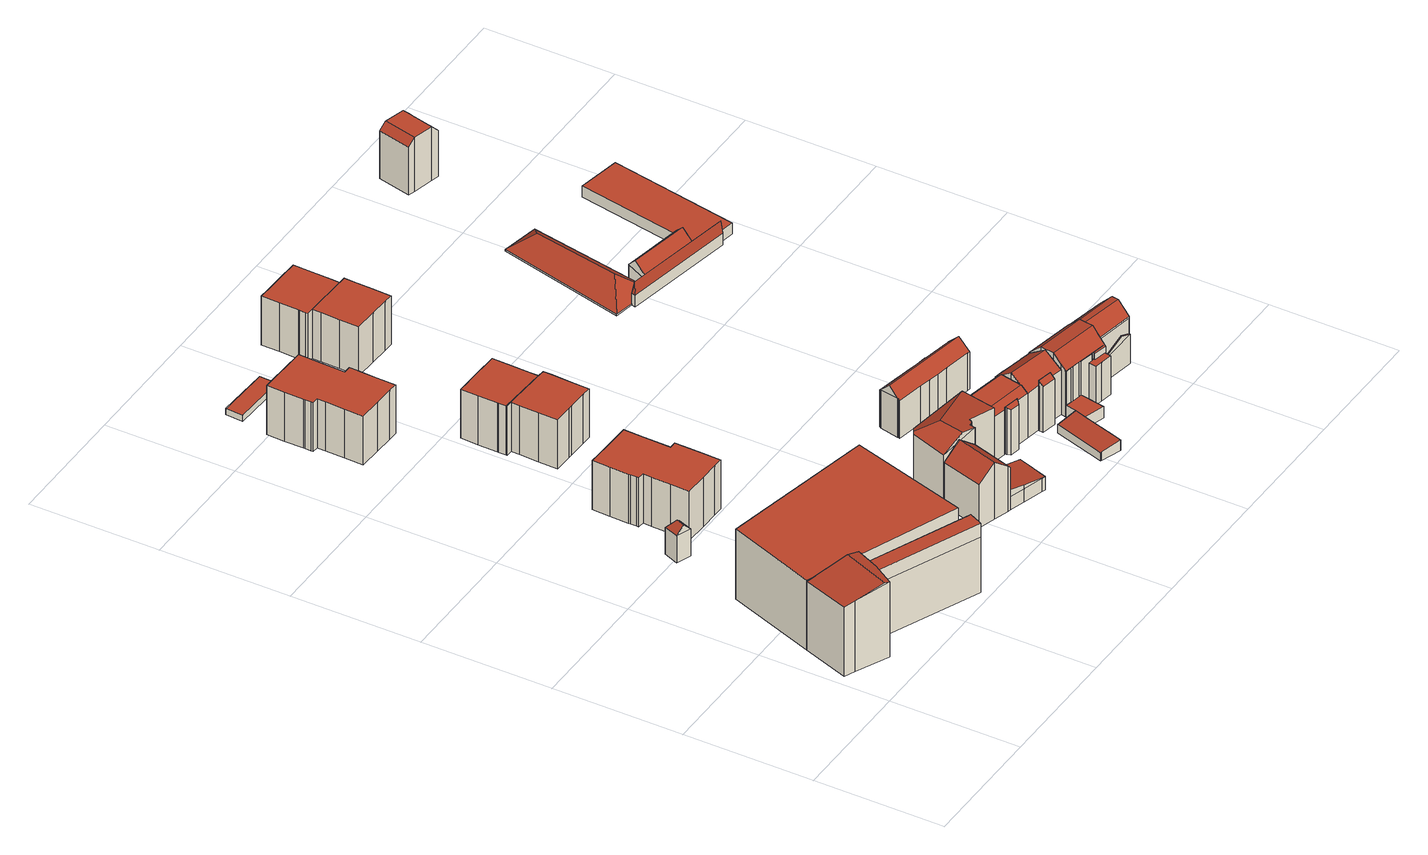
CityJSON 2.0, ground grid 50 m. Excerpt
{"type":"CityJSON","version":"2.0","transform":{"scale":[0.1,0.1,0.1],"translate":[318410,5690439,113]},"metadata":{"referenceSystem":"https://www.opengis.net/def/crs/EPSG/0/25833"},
"CityObjects":{
"building1":{"type":"Building","attributes":{"name":"inlingua Sprachschule,Gutenberg Galerie","Dachtyp_tdc":"tdcFreeFormRoof","Gemeindeschluessel":14713000,"Dachneigung":10.06,"QualitaetDacherkennung":10,"Geometrietyp2DReferenz":"3000","function":"31001_3021","roofType":"5000","measuredHeight":31.56},"geometry":[{"type":"MultiSurface","lod":"2","boundaries":[[[0,1,2,3]],[[1,4,5,2]],[[4,6,7,5]],[[6,8,9,7]],[[8,10,11,9]],[[10,0,3,11]],[[0,10,12,13,1]],[[13,12,8,6,4]],[[4,1,13]],[[10,8,12]],[[3,2,5,7,9,11]]],"semantics":{"surfaces":[{"type":"WallSurface"},{"type":"RoofSurface"},{"type":"GroundSurface"}],"values":[0,0,0,0,0,0,1,1,0,0,2]}}]},
"building2":{"type":"Building","attributes":{"name":"Gutenberg Galerie","Gemeindeschluessel":14713000,"Geometrietyp2DReferenz":"3000","function":"31001_2000","roofType":"9999"},"children":["building2-1","building2-2"]},
"building2-1":{"type":"BuildingPart","attributes":{"Dachtyp_tdc":"tdcPolyFlatRoof","Dachneigung":0,"QualitaetDacherkennung":37,"Geometrietyp2DReferenz":"3000","roofType":"1000","measuredHeight":28.97},"parents":["building2"],"geometry":[{"type":"MultiSurface","lod":"2","boundaries":[[[14,15,16,17]],[[15,18,19,16]],[[18,20,21,19]],[[20,22,23,24,21]],[[25,26,9,11,27,28]],[[26,14,17,9]],[[26,25,22,20,18,15,14]],[[17,16,19,21,24,11,9]],[[28,23,22,25]],[[27,23,28]],[[11,24,23,27]]],"semantics":{"surfaces":[{"type":"WallSurface"},{"type":"RoofSurface"},{"type":"GroundSurface"},{"type":"ClosureSurface"}],"values":[0,0,0,0,0,0,1,2,0,3,3]}}]},
"building2-2":{"type":"BuildingPart","attributes":{"Dachtyp_tdc":"tdcFreeFormRoof","Dachneigung":48.14,"QualitaetDacherkennung":25,"Geometrietyp2DReferenz":"3000","roofType":"5000","measuredHeight":29.52},"parents":["building2"],"geometry":[{"type":"MultiSurface","lod":"2","boundaries":[[[29,30,31,32]],[[33,34,35,36,37,38]],[[28,36,35,39,23]],[[23,39,40]],[[40,39,35,34,41]],[[42,37,36,28,27]],[[30,38,37,42]],[[29,33,38,30]],[[41,34,33,29]],[[31,3,11,24,43,44,32]],[[30,42,3,31]],[[42,27,11,3]],[[23,40,43,24]],[[40,41,44,43]],[[41,29,32,44]],[[27,28,23]],[[27,23,24,11]]],"semantics":{"surfaces":[{"type":"WallSurface"},{"type":"RoofSurface"},{"type":"GroundSurface"},{"type":"ClosureSurface"}],"values":[0,1,1,0,0,0,0,0,0,2,0,0,0,0,0,3,3]}}]},
"building3":{"type":"Building","attributes":{"Dachtyp_tdc":"tdcFreeFormRoof","Gemeindeschluessel":14713000,"Dachneigung":46.95,"QualitaetDacherkennung":4,"Geometrietyp2DReferenz":"3000","function":"31001_9998","roofType":"5000","measuredHeight":14.3},"geometry":[{"type":"MultiSurface","lod":"2","boundaries":[[[45,46,47,48]],[[46,49,50,47]],[[49,51,52,50]],[[51,45,48,52]],[[53,54,51,49]],[[53,49,46]],[[54,53,46,45]],[[54,45,51]],[[48,47,50,52]]],"semantics":{"surfaces":[{"type":"WallSurface"},{"type":"RoofSurface"},{"type":"GroundSurface"}],"values":[0,0,0,0,1,1,1,0,2]}}]},
"building4":{"type":"Building","attributes":{"Dachtyp_tdc":"tdcPolyFlatRoof","Gemeindeschluessel":14713000,"Dachneigung":0,"QualitaetDacherkennung":91,"Geometrietyp2DReferenz":"3000","function":"31001_9998","roofType":"1000","measuredHeight":20.39},"geometry":[{"type":"MultiSurface","lod":"2","boundaries":[[[55,56,57,58]],[[56,59,60,57]],[[59,61,62,60]],[[61,63,64,62]],[[63,65,66,64]],[[65,67,68,66]],[[67,69,70,68]],[[69,71,72,70]],[[71,73,74,72]],[[73,75,76,74]],[[75,77,78,76]],[[77,79,80,78]],[[79,81,82,80]],[[81,83,84,82]],[[83,85,86,84]],[[85,87,88,86]],[[87,89,90,88]],[[89,91,92,90]],[[91,93,94,92]],[[93,95,96,94]],[[95,97,98,96]],[[97,55,58,98]],[[97,95,93,91,89,87,85,83,81,79,77,75,73,71,69,67,65,63,61,59,56,55]],[[58,57,60,62,64,66,68,70,72,74,76,78,80,82,84,86,88,90,92,94,96,98]]],"semantics":{"surfaces":[{"type":"WallSurface"},{"type":"RoofSurface"},{"type":"GroundSurface"}],"values":[0,0,0,0,0,0,0,0,0,0,0,0,0,0,0,0,0,0,0,0,0,0,1,2]}}]},
"building5":{"type":"Building","attributes":{"Dachtyp_tdc":"tdcPolyFlatRoof","Gemeindeschluessel":14713000,"Dachneigung":0,"QualitaetDacherkennung":88,"Geometrietyp2DReferenz":"3000","function":"31001_9998","roofType":"1000","measuredHeight":20.34},"geometry":[{"type":"MultiSurface","lod":"2","boundaries":[[[99,100,101,102]],[[100,103,104,101]],[[103,105,106,104]],[[105,107,108,106]],[[107,109,110,108]],[[109,111,112,110]],[[111,113,114,112]],[[113,115,116,114]],[[115,117,118,116]],[[117,119,120,118]],[[119,121,122,120]],[[121,123,124,122]],[[123,125,126,124]],[[125,127,128,126]],[[127,129,130,128]],[[129,131,132,130]],[[131,133,134,132]],[[133,135,136,134]],[[135,137,138,136]],[[137,139,140,138]],[[139,141,142,140]],[[139,137,135,133,131,129,127,125,123,121,119,117,115,113,111,109,107,105,103,100,99,141]],[[142,102,101,104,106,108,110,112,114,116,118,120,122,124,126,128,130,132,134,136,138,140]],[[141,99,102,142]]],"semantics":{"surfaces":[{"type":"WallSurface"},{"type":"RoofSurface"},{"type":"GroundSurface"}],"values":[0,0,0,0,0,0,0,0,0,0,0,0,0,0,0,0,0,0,0,0,0,1,2,0]}}]},
"building6":{"type":"Building","attributes":{"name":"Freiwillige Feuerwehr Leipzig-Ost","Dachtyp_tdc":"tdcFreeFormRoof","Gemeindeschluessel":14713000,"Dachneigung":39.09,"QualitaetDacherkennung":60,"Geometrietyp2DReferenz":"3000","function":"31001_3072","roofType":"5000","measuredHeight":23.52},"geometry":[{"type":"MultiSurface","lod":"2","boundaries":[[[143,144,145,146]],[[144,147,148,145]],[[147,149,150,148]],[[149,151,152,150]],[[151,153,154,152]],[[153,155,156,154]],[[155,157,158,156]],[[157,143,146,158]],[[155,153,151,149,147,144]],[[144,143,157,155]],[[145,148,150,152,154,156,158,146]]],"semantics":{"surfaces":[{"type":"WallSurface"},{"type":"RoofSurface"},{"type":"GroundSurface"}],"values":[0,0,0,0,0,0,0,0,1,1,2]}}]},
"building7":{"type":"Building","attributes":{"Dachtyp_tdc":"tdcPolyFlatRoof","Gemeindeschluessel":14713000,"Dachneigung":0,"QualitaetDacherkennung":84,"Geometrietyp2DReferenz":"3000","function":"31001_2463","roofType":"1000","measuredHeight":2.48},"geometry":[{"type":"MultiSurface","lod":"2","boundaries":[[[159,160,161,162]],[[160,163,164,161]],[[163,165,166,164]],[[165,159,162,166]],[[165,163,160,159]],[[162,161,164,166]]],"semantics":{"surfaces":[{"type":"WallSurface"},{"type":"RoofSurface"},{"type":"GroundSurface"}],"values":[0,0,0,0,1,2]}}]},
"building8":{"type":"Building","attributes":{"Gemeindeschluessel":14713000,"Geometrietyp2DReferenz":"3000","function":"31001_9998","roofType":"9999"},"children":["building8-1","building8-2"]},
"building8-1":{"type":"BuildingPart","attributes":{"Dachtyp_tdc":"tdcPolyFlatRoof","Dachneigung":0,"QualitaetDacherkennung":84,"Geometrietyp2DReferenz":"3000","roofType":"1000","measuredHeight":20.28},"parents":["building8"],"geometry":[{"type":"MultiSurface","lod":"2","boundaries":[[[167,168,169,170]],[[167,171,172,168]],[[171,173,174,172]],[[173,175,176,174]],[[175,177,178,176]],[[177,179,180,178]],[[179,181,182,180]],[[181,183,184,182]],[[183,185,186,184]],[[185,187,188,186]],[[187,185,183,181,179,177,175,173,171,167,170]],[[169,168,172,174,176,178,180,182,184,186,188]],[[170,169,188,187]]],"semantics":{"surfaces":[{"type":"WallSurface"},{"type":"RoofSurface"},{"type":"GroundSurface"},{"type":"ClosureSurface"}],"values":[0,0,0,0,0,0,0,0,0,0,1,2,3]}}]},
"building8-2":{"type":"BuildingPart","attributes":{"Dachtyp_tdc":"tdcPolyFlatRoof","Dachneigung":0,"QualitaetDacherkennung":87,"Geometrietyp2DReferenz":"3000","roofType":"1000","measuredHeight":20.27},"parents":["building8"],"geometry":[{"type":"MultiSurface","lod":"2","boundaries":[[[187,189,190,188]],[[189,191,192,190]],[[191,193,194,192]],[[193,195,196,194]],[[195,197,198,196]],[[197,199,200,198]],[[199,201,202,200]],[[201,203,204,202]],[[203,205,206,204]],[[205,207,208,206]],[[207,209,210,208]],[[209,211,212,210]],[[211,213,214,212]],[[213,170,169,214]],[[170,213,211,209,207,205,203,201,199,197,195,193,191,189,187]],[[188,190,192,194,196,198,200,202,204,206,208,210,212,214,169]],[[188,169,170,187]]],"semantics":{"surfaces":[{"type":"WallSurface"},{"type":"RoofSurface"},{"type":"GroundSurface"},{"type":"ClosureSurface"}],"values":[0,0,0,0,0,0,0,0,0,0,0,0,0,0,1,2,3]}}]},
"building9":{"type":"Building","attributes":{"name":"Freiwillige Feuerwehr Leipzig-Ost","Dachtyp_tdc":"tdcGableRoof","Gemeindeschluessel":14713000,"Dachneigung":10.03,"QualitaetDacherkennung":24,"Geometrietyp2DReferenz":"3000","function":"31001_3072","roofType":"3100","measuredHeight":8.22},"geometry":[{"type":"MultiSurface","lod":"2","boundaries":[[[215,216,217,150]],[[216,218,219,217]],[[218,220,221,219]],[[220,222,223,221]],[[222,224,152,223]],[[224,215,150,152]],[[225,226,227,228]],[[216,227,226,229,230,231]],[[216,231,218]],[[218,231,230,220]],[[220,230,229,222]],[[222,229,226,225,224]],[[215,228,227,216]],[[224,225,228,215]],[[150,217,219,221,223,152]]],"semantics":{"surfaces":[{"type":"WallSurface"},{"type":"RoofSurface"},{"type":"GroundSurface"}],"values":[0,0,0,0,0,0,1,1,0,0,0,0,0,0,2]}}]},
"building10":{"type":"Building","attributes":{"Dachtyp_tdc":"tdcFreeFormRoof","Gemeindeschluessel":14713000,"Dachneigung":10.07,"QualitaetDacherkennung":19,"Geometrietyp2DReferenz":"3000","function":"31001_9998","roofType":"5000","measuredHeight":26.14},"geometry":[{"type":"MultiSurface","lod":"2","boundaries":[[[232,233,234,235]],[[233,236,237,234]],[[236,238,239,237]],[[238,240,241,239]],[[240,242,243,241]],[[242,244,245,243]],[[244,246,247,245]],[[246,248,249,247]],[[248,250,251,249]],[[250,252,253,251]],[[252,254,255,253]],[[254,256,257,255]],[[256,232,235,257]],[[258,232,256,259]],[[260,258,259,254,252]],[[250,248,246,244,242,240,238,236,233,232,258,260]],[[252,250,260]],[[256,254,259]],[[235,234,237,239,241,243,245,247,249,251,253,255,257]]],"semantics":{"surfaces":[{"type":"WallSurface"},{"type":"RoofSurface"},{"type":"GroundSurface"}],"values":[0,0,0,0,0,0,0,0,0,0,0,0,0,1,1,1,0,0,2]}}]},
"building11":{"type":"Building","attributes":{"Gemeindeschluessel":14713000,"Geometrietyp2DReferenz":"3000","function":"31001_9998","roofType":"9999"},"children":["building11-1","building11-2"]},
"building11-1":{"type":"BuildingPart","attributes":{"Dachtyp_tdc":"tdcPolyFlatRoof","Dachneigung":28.7,"QualitaetDacherkennung":21,"Geometrietyp2DReferenz":"3000","roofType":"2100","measuredHeight":19.64},"parents":["building11"],"geometry":[{"type":"MultiSurface","lod":"2","boundaries":[[[261,262,263,264]],[[262,265,266,263]],[[265,267,266]],[[268,269,270,271,272]],[[269,273,274,270]],[[273,275,276,274]],[[275,277,278,276]],[[277,279,280,278]],[[279,261,264,280]],[[279,277,275,273,269,268,273,265,262,261]],[[264,263,266,274,271,270,274,276,278,280]],[[281,267,265,273]],[[271,274,281,272]],[[272,281,273,268]],[[266,267,281,274]]],"semantics":{"surfaces":[{"type":"WallSurface"},{"type":"RoofSurface"},{"type":"GroundSurface"},{"type":"ClosureSurface"}],"values":[0,0,0,0,0,0,0,0,0,1,2,0,3,3,3]}}]},
"building11-2":{"type":"BuildingPart","attributes":{"Dachtyp_tdc":"tdcCutGableRoof","Dachneigung":1.21,"QualitaetDacherkennung":64,"Geometrietyp2DReferenz":"3000","roofType":"9999","measuredHeight":20.91},"parents":["building11"],"geometry":[{"type":"MultiSurface","lod":"2","boundaries":[[[282,283,270,284]],[[283,272,271,270]],[[267,285,286,266]],[[285,287,288,286]],[[287,289,290,288]],[[289,291,292,290]],[[291,293,294,292]],[[293,295,296,294]],[[295,297,298,296]],[[297,282,284,298]],[[287,285,267,281,272,283,282,297]],[[295,293,291,289]],[[297,295,289,287]],[[284,270,271,274,266,286,288,290,292,294,296,298]],[[274,271,272,281]],[[266,274,281,267]]],"semantics":{"surfaces":[{"type":"WallSurface"},{"type":"RoofSurface"},{"type":"GroundSurface"},{"type":"ClosureSurface"}],"values":[0,0,0,0,0,0,0,0,0,0,1,1,1,2,3,3]}}]},
"building12":{"type":"Building","attributes":{"Gemeindeschluessel":14713000,"Geometrietyp2DReferenz":"3000","function":"31001_9998","roofType":"9999"},"children":["building12-1","building12-2"]},
"building12-1":{"type":"BuildingPart","attributes":{"Dachtyp_tdc":"tdcPolyFlatRoof","Dachneigung":0,"QualitaetDacherkennung":94,"Geometrietyp2DReferenz":"3000","roofType":"1000","measuredHeight":20.33},"parents":["building12"],"geometry":[{"type":"MultiSurface","lod":"2","boundaries":[[[299,300,301,302]],[[300,303,304,301]],[[305,306,307,308]],[[306,309,310,307]],[[309,311,312,310]],[[311,313,314,312]],[[313,315,316,314]],[[315,317,318,316]],[[317,319,320,318]],[[319,321,322,320]],[[321,299,302,322]],[[321,319,317,315,313,311,309,306,305,303,300,299]],[[302,301,304,308,307,310,312,314,316,318,320,322]],[[308,304,303,305]]],"semantics":{"surfaces":[{"type":"WallSurface"},{"type":"RoofSurface"},{"type":"GroundSurface"},{"type":"ClosureSurface"}],"values":[0,0,0,0,0,0,0,0,0,0,0,1,2,3]}}]},
"building12-2":{"type":"BuildingPart","attributes":{"Dachtyp_tdc":"tdcPolyFlatRoof","Dachneigung":0,"QualitaetDacherkennung":88,"Geometrietyp2DReferenz":"3000","roofType":"1000","measuredHeight":20.34},"parents":["building12"],"geometry":[{"type":"MultiSurface","lod":"2","boundaries":[[[300,301,304,303]],[[300,323,324,301]],[[323,325,326,324]],[[325,327,328,326]],[[327,329,330,328]],[[329,331,332,330]],[[331,333,334,332]],[[333,335,336,334]],[[335,337,338,336]],[[337,339,340,338]],[[339,341,342,340]],[[341,343,344,342]],[[343,305,308,344]],[[305,343,341,339,337,335,333,331,329,327,325,323,300,303]],[[304,301,324,326,328,330,332,334,336,338,340,342,344,308]],[[303,304,308,305]]],"semantics":{"surfaces":[{"type":"WallSurface"},{"type":"RoofSurface"},{"type":"GroundSurface"},{"type":"ClosureSurface"}],"values":[0,0,0,0,0,0,0,0,0,0,0,0,0,1,2,3]}}]},
"building13":{"type":"Building","attributes":{"Dachtyp_tdc":"tdcPolyFlatRoof","Gemeindeschluessel":14713000,"Dachneigung":5.99,"QualitaetDacherkennung":92,"Geometrietyp2DReferenz":"3000","function":"31001_9998","roofType":"2100","measuredHeight":4.47},"geometry":[{"type":"MultiSurface","lod":"2","boundaries":[[[345,346,347,348]],[[346,349,350,347]],[[349,351,352,350]],[[351,353,354,352]],[[353,355,356,354]],[[355,357,358,356]],[[357,345,348,358]],[[357,355,353,351,349,346,345]],[[348,347,350,352,354,356,358]]],"semantics":{"surfaces":[{"type":"WallSurface"},{"type":"RoofSurface"},{"type":"GroundSurface"}],"values":[0,0,0,0,0,0,0,1,2]}}]},
"building14":{"type":"Building","attributes":{"Dachtyp_tdc":"tdcFreeFormRoof","Gemeindeschluessel":14713000,"Dachneigung":44.75,"QualitaetDacherkennung":43,"Geometrietyp2DReferenz":"3000","function":"31001_9998","roofType":"5000","measuredHeight":19.85},"geometry":[{"type":"MultiSurface","lod":"2","boundaries":[[[359,360,361,362]],[[360,363,364,361]],[[363,365,366,364]],[[365,367,368,366]],[[367,369,370,368]],[[369,371,372,370]],[[371,373,374,372]],[[373,375,376,374]],[[375,377,378,376]],[[377,379,380,378]],[[379,381,382,380]],[[381,383,384,382]],[[383,385,386,384]],[[385,387,388,386]],[[387,389,390,388]],[[389,391,392,390]],[[391,393,394,392]],[[393,395,396,394]],[[395,397,398,396]],[[397,399,400,398]],[[399,359,362,400]],[[393,391,389,387,385,383,381,379,401,402,395]],[[377,375,373,371,369,367,365,363,360,359,399,397,402,401]],[[397,395,402]],[[379,377,401]],[[362,361,364,366,368,370,372,374,376,378,380,382,384,386,388,390,392,394,396,398,400]]],"semantics":{"surfaces":[{"type":"WallSurface"},{"type":"RoofSurface"},{"type":"GroundSurface"}],"values":[0,0,0,0,0,0,0,0,0,0,0,0,0,0,0,0,0,0,0,0,0,1,1,0,0,2]}}]},
"building15":{"type":"Building","attributes":{"Gemeindeschluessel":14713000,"Geometrietyp2DReferenz":"3000","function":"31001_9998","roofType":"9999"},"children":["building15-1","building15-2"]},
"building15-1":{"type":"BuildingPart","attributes":{"Dachtyp_tdc":"tdcFreeFormRoof","Dachneigung":35.45,"QualitaetDacherkennung":56,"Geometrietyp2DReferenz":"3000","roofType":"5000","measuredHeight":23.52},"parents":["building15"],"geometry":[{"type":"MultiSurface","lod":"2","boundaries":[[[403,404,405,406]],[[404,407,408,405]],[[407,409,410,408]],[[409,411,412,410]],[[411,413,414,412]],[[413,415,416,414]],[[415,417,418,416]],[[417,419,420,418]],[[419,421,422,420]],[[421,423,424,422]],[[425,426,427,428]],[[426,429,430,427]],[[429,431,432,430]],[[431,433,434,432]],[[433,435,436,434]],[[435,403,406,436]],[[431,429,426,425,423,421,419,417]],[[417,415,413,411,409,407,404,403,435,433,431]],[[406,405,408,410,412,414,416,418,420,422,424,428,427,430,432,434,436]],[[428,424,423,425]]],"semantics":{"surfaces":[{"type":"WallSurface"},{"type":"RoofSurface"},{"type":"GroundSurface"},{"type":"ClosureSurface"}],"values":[0,0,0,0,0,0,0,0,0,0,0,0,0,0,0,0,1,1,2,3]}}]},
"building15-2":{"type":"BuildingPart","attributes":{"Dachtyp_tdc":"tdcPolyFlatRoof","Dachneigung":42.12,"QualitaetDacherkennung":29,"Geometrietyp2DReferenz":"3000","roofType":"2100","measuredHeight":20.75},"parents":["building15"],"geometry":[{"type":"MultiSurface","lod":"2","boundaries":[[[437,438,425,428,439]],[[440,441,442,424,423]],[[441,437,439,442]],[[441,440,438,437]],[[439,428,424,442]],[[423,425,438,440]],[[423,424,428,425]]],"semantics":{"surfaces":[{"type":"WallSurface"},{"type":"RoofSurface"},{"type":"GroundSurface"},{"type":"ClosureSurface"}],"values":[0,0,0,1,2,0,3]}}]},
"building16":{"type":"Building","attributes":{"Gemeindeschluessel":14713000,"Dachneigung":58.21,"Dachorientierung":100.74,"MittlereTraufHoehe":135.83,"QualitaetDacherkennung":28,"ObjektHoehe":23.7,"BodenHoehe":116.31,"Geometrietyp2DReferenz":"3000","AbsoluteHoehe":140.01,"Dachflaeche":353.72,"function":"31001_9998","roofType":"3100","measuredHeight":23.7,"storeysAboveGround":8},"children":["building16-1"],"geometry":[{"type":"MultiSurface","lod":"2","boundaries":[[[443,444,445,446]],[[444,447,448,445]],[[447,449,450,448]],[[449,451,452,450]],[[451,453,454,452]],[[453,455,456,454]],[[455,457,458,456]],[[457,459,460,458]],[[459,461,462,460]],[[461,463,464,462]],[[463,465,466,464]],[[465,467,468,466]],[[467,469,470,471,468]],[[472,443,446,473,474]],[[465,463,461,459,457,455,453,451]],[[451,449,447,444,443,472,469,467,465]],[[446,445,448,450,452,454,456,458,460,462,464,466,468,471,473]],[[474,470,469,472]],[[474,473,471,470]]],"semantics":{"surfaces":[{"type":"WallSurface"},{"type":"RoofSurface"},{"type":"GroundSurface"},{"type":"ClosureSurface"}],"values":[0,0,0,0,0,0,0,0,0,0,0,0,0,0,1,1,2,0,3]}}]},
"building16-1":{"type":"BuildingPart","attributes":{"BezugspunktDach":"2100","Dachneigung":90,"Dachorientierung":0,"MittlereTraufHoehe":132.32,"QualitaetDacherkennung":0,"BodenHoehe":116.31,"ObjektTeilHoehe":16,"Geometrietyp2DReferenz":"3000","AbsoluteHoehe":132.32,"Dachflaeche":24.38,"roofType":"9999","measuredHeight":16,"storeysAboveGround":5},"parents":["building16"],"geometry":[{"type":"MultiSurface","lod":"2","boundaries":[[[475,476,477,470,474,478]],[[478,474,473,479]],[[470,477,480,471]],[[477,476,481,480]],[[476,475,482,481]],[[475,478,479,482]],[[479,473,471,480,481,482]],[[471,473,474,470]]],"semantics":{"surfaces":[{"type":"RoofSurface"},{"type":"WallSurface"},{"type":"GroundSurface"},{"type":"ClosureSurface"}],"values":[0,1,1,1,1,1,2,3]}}]},
"building17":{"type":"Building","attributes":{"Gemeindeschluessel":14713000,"Geometrietyp2DReferenz":"3000","function":"31001_9998","roofType":"9999"},"children":["building17-1","building17-2","building17-3","building17-4"]},
"building17-1":{"type":"BuildingPart","attributes":{"Dachtyp_tdc":"tdcPolyFlatRoof","Dachneigung":0,"QualitaetDacherkennung":51,"Geometrietyp2DReferenz":"3000","roofType":"1000","measuredHeight":4.73},"parents":["building17"],"geometry":[{"type":"MultiSurface","lod":"2","boundaries":[[[483,484,485,486]],[[484,487,488,485]],[[487,489,490,488]],[[489,491,492,490]],[[493,483,486,494]],[[493,491,489,487,484,483]],[[486,485,488,490,492,494]],[[494,492,491,493]]],"semantics":{"surfaces":[{"type":"WallSurface"},{"type":"RoofSurface"},{"type":"GroundSurface"},{"type":"ClosureSurface"}],"values":[0,0,0,0,0,1,2,3]}}]},
"building17-2":{"type":"BuildingPart","attributes":{"Dachtyp_tdc":"tdcCutGableRoof","Dachneigung":45.22,"QualitaetDacherkennung":56,"Geometrietyp2DReferenz":"3000","roofType":"9999","measuredHeight":24.09},"parents":["building17"],"geometry":[{"type":"MultiSurface","lod":"2","boundaries":[[[495,496,497,498,499,500]],[[496,501,502,497]],[[501,503,504,502]],[[503,505,506,504]],[[505,507,508,506]],[[507,509,486,508]],[[509,510,493,494,486]],[[511,512,513,492,491]],[[512,514,515,513]],[[514,516,517,515]],[[516,518,454,517]],[[518,519,520,521,454]],[[514,512,511,510,509,507,505,503,501,496,495,522]],[[523,519,518,516]],[[522,524,525,523,516,514]],[[498,497,502,504,506,508,486,494,492,513,515,517,454,521,526,527]],[[511,491,493,510]],[[491,492,494,493]],[[528,520,519,523]],[[526,521,520,529]],[[529,520,528]],[[530,524,522]],[[525,528,523]],[[527,526,529,531]],[[531,529,528,525,524,530]],[[495,500,530,522]],[[527,531,499,498]],[[499,531,530,500]]],"semantics":{"surfaces":[{"type":"WallSurface"},{"type":"RoofSurface"},{"type":"GroundSurface"},{"type":"ClosureSurface"}],"values":[0,0,0,0,0,0,0,0,0,0,0,0,1,1,1,2,0,3,0,3,3,0,0,3,3,0,3,3]}}]},
"building17-3":{"type":"BuildingPart","attributes":{"Dachtyp_tdc":"tdcGableRoof","Dachneigung":26.29,"QualitaetDacherkennung":1,"Geometrietyp2DReferenz":"3000","roofType":"3100","measuredHeight":13.69},"parents":["building17"],"geometry":[{"type":"MultiSurface","lod":"2","boundaries":[[[532,533,534,535]],[[536,537,538,539]],[[537,532,535,538]],[[532,537,540]],[[533,532,540,541]],[[537,536,541,540]],[[535,534,539,538]],[[539,534,533,536]],[[536,533,541]]],"semantics":{"surfaces":[{"type":"WallSurface"},{"type":"RoofSurface"},{"type":"GroundSurface"},{"type":"ClosureSurface"}],"values":[0,0,0,0,1,1,2,3,3]}}]},
"building17-4":{"type":"BuildingPart","attributes":{"Dachtyp_tdc":"tdcCutGableRoof","Dachneigung":44.59,"QualitaetDacherkennung":54,"Geometrietyp2DReferenz":"3000","roofType":"9999","measuredHeight":24.02},"parents":["building17"],"geometry":[{"type":"MultiSurface","lod":"2","boundaries":[[[542,543,536,539,544]],[[545,499,498,534,533]],[[520,542,544,521]],[[546,520,528,525,547,548]],[[500,549,550,551,552,524,530]],[[551,548,547,552]],[[543,550,549,545]],[[542,546,548,551,550,543]],[[545,549,500,499]],[[520,546,542]],[[544,539,534,498,527,526,521]],[[533,541,536,543,545]],[[533,534,539,536]],[[533,536,541]],[[521,526,529,520]],[[526,527,531,529]],[[527,498,499,531]],[[524,552,547,525]],[[529,528,520]],[[531,530,524,525,528,529]],[[499,500,530,531]]],"semantics":{"surfaces":[{"type":"WallSurface"},{"type":"RoofSurface"},{"type":"GroundSurface"},{"type":"ClosureSurface"}],"values":[0,0,0,1,1,1,0,0,0,0,2,0,3,3,3,3,3,0,3,3,3]}}]},
"building18":{"type":"Building","attributes":{"Gemeindeschluessel":14713000,"Geometrietyp2DReferenz":"3000","function":"31001_9998","roofType":"9999"},"children":["building18-1","building18-2","building18-3","building18-4"]},
"building18-1":{"type":"BuildingPart","attributes":{"Dachtyp_tdc":"tdcGableRoof","Dachneigung":42.54,"QualitaetDacherkennung":8,"Geometrietyp2DReferenz":"3000","roofType":"3100","measuredHeight":8.91},"parents":["building18"],"geometry":[{"type":"MultiSurface","lod":"2","boundaries":[[[553,554,555,556,557,558]],[[553,559,560]],[[554,553,560,561]],[[559,562,563,561,560]],[[557,556,564,565]],[[566,555,554]],[[562,564,556,555,566]],[[565,564,562,559,567]],[[558,567,559,553]],[[558,557,565,567]],[[554,561,563,566]],[[566,563,562]]],"semantics":{"surfaces":[{"type":"WallSurface"},{"type":"RoofSurface"},{"type":"GroundSurface"},{"type":"ClosureSurface"}],"values":[0,0,1,1,2,0,3,3,0,3,0,3]}}]},
"building18-2":{"type":"BuildingPart","attributes":{"Dachtyp_tdc":"tdcFreeFormRoof","Dachneigung":39.61,"QualitaetDacherkennung":6,"Geometrietyp2DReferenz":"3000","roofType":"5000","measuredHeight":7.75},"parents":["building18"],"geometry":[{"type":"MultiSurface","lod":"2","boundaries":[[[568,569,570,571]],[[569,572,573,570]],[[572,574,575,573]],[[574,558,557,575]],[[576,574,572]],[[577,576,572,569]],[[569,568,567,577]],[[576,577,567,558,574]],[[571,570,573,575,557,565]],[[565,557,558,567]],[[571,565,567,568]]],"semantics":{"surfaces":[{"type":"WallSurface"},{"type":"RoofSurface"},{"type":"GroundSurface"},{"type":"ClosureSurface"}],"values":[0,0,0,0,1,1,1,1,2,3,3]}}]},
"building18-3":{"type":"BuildingPart","attributes":{"Dachtyp_tdc":"tdcPolyFlatRoof","Dachneigung":0,"QualitaetDacherkennung":6,"Geometrietyp2DReferenz":"3000","roofType":"1000","measuredHeight":4.64},"parents":["building18"],"geometry":[{"type":"MultiSurface","lod":"2","boundaries":[[[578,579,580,581]],[[555,582,583,556]],[[582,584,585,583]],[[584,578,581,585]],[[584,582,555,566,563,586,579,578]],[[581,580,564,556,583,585]],[[580,579,586,562,564]],[[562,586,563]],[[556,564,562,566,555]],[[566,562,563]]],"semantics":{"surfaces":[{"type":"WallSurface"},{"type":"RoofSurface"},{"type":"GroundSurface"},{"type":"ClosureSurface"}],"values":[0,0,0,0,1,2,3,0,3,3]}}]},
"building18-4":{"type":"BuildingPart","attributes":{"Dachtyp_tdc":"tdcFreeFormRoof","Dachneigung":80.48,"QualitaetDacherkennung":14,"Geometrietyp2DReferenz":"3000","roofType":"5000","measuredHeight":9.69},"parents":["building18"],"geometry":[{"type":"MultiSurface","lod":"2","boundaries":[[[587,588,589,580]],[[588,590,591,589]],[[590,592,568,571,591]],[[587,580,579]],[[593,592,590]],[[590,588,594,593]],[[594,595,587,592,593]],[[587,595,594,588]],[[589,591,571,565,564,580]],[[562,559,567,568,592,587,579,586]],[[564,565,567,559,562]],[[567,565,571,568]],[[579,580,564,562,586]]],"semantics":{"surfaces":[{"type":"WallSurface"},{"type":"RoofSurface"},{"type":"GroundSurface"},{"type":"ClosureSurface"}],"values":[0,0,0,0,1,1,1,0,2,0,3,3,3]}}]},
"building19":{"type":"Building","attributes":{"Dachtyp_tdc":"tdcCutGableRoof","Gemeindeschluessel":14713000,"Dachneigung":0.955,"QualitaetDacherkennung":82,"Geometrietyp2DReferenz":"3000","function":"31001_9998","roofType":"9999","measuredHeight":22.41},"geometry":[{"type":"MultiSurface","lod":"2","boundaries":[[[596,597,598,599]],[[597,600,601,598]],[[600,602,603,601]],[[602,604,605,603]],[[604,606,607,605]],[[606,608,609,607]],[[608,610,611,609]],[[612,613,610,608]],[[606,604,602,600,597,596,614,615]],[[608,606,615,612]],[[611,616,617,618,619,599,598,601,603,605,607,609]],[[610,613,616,611]],[[613,612,617,616]],[[612,615,618,617]],[[615,614,619,618]],[[614,596,599,619]]],"semantics":{"surfaces":[{"type":"WallSurface"},{"type":"RoofSurface"},{"type":"GroundSurface"}],"values":[0,0,0,0,0,0,0,1,1,1,2,0,0,0,0,0]}}]}
},
"vertices":[
[235,187,347],[179,101,351],[179,101,39],[235,187,39],[51,160,334],[51,160,39],[10,177,326],[10,177,39],[73,357,324],[73,357,39],[276,276,346],[276,276,39],[232,294,355],[159,110,355],
[196,701,329],[219,696,329],[219,696,39],[196,701,39],[319,676,329],[319,676,39],[799,578,329],[799,578,39],[666,122,329],[666,122,269],[666,122,39],[276,276,329],[73,357,329],[276,276,269],[276,276,280],
[638,28,269],[634,18,269],[634,18,39],[638,28,39],[638,28,327],[644,48,331],[649,65,334],[255,232,334],[235,187,325],[634,18,325],[665,120,271],[665,120,269],[644,48,269],[235,187,269],[665,120,39],[644,48,39],
[274,972,145],[296,1028,145],[296,1028,34],[274,972,34],[352,1006,145],[352,1006,34],[330,950,145],[330,950,34],[315,994,177],[302,961,177],
[418,1007,223],[420,1079,223],[420,1079,19],[418,1007,19],[422,1152,223],[422,1152,19],[423,1186,223],[423,1186,19],[397,1187,223],[397,1187,19],[397,1196,223],[397,1196,19],[398,1219,223],[398,1219,19],[398,1226,223],[398,1226,19],[400,1298,223],[400,1298,19],[402,1368,223],[402,1368,19],[439,1367,223],[439,1367,19],[511,1365,223],[511,1365,19],[600,1363,223],[600,1363,19],[598,1288,223],[598,1288,19],[596,1217,223],[596,1217,19],[595,1181,223],[595,1181,19],[622,1181,223],[622,1181,19],[621,1148,223],[621,1148,19],[620,1074,223],[620,1074,19],[618,1002,223],[618,1002,19],[579,1002,223],[579,1002,19],[507,1004,223],[507,1004,19],
[448,2291,213],[446,2217,213],[446,2217,10],[448,2291,10],[444,2144,213],[444,2144,10],[407,2145,213],[407,2145,10],[332,2148,213],[332,2148,10],[242,2151,213],[242,2151,10],[244,2222,213],[244,2222,10],[246,2297,213],[246,2297,10],[247,2330,213],[247,2330,10],[222,2331,213],[222,2331,10],[222,2339,213],[222,2339,10],[223,2362,213],[223,2362,10],[223,2368,213],[223,2368,10],[224,2440,213],[224,2440,10],[226,2511,213],[226,2511,10],[264,2510,213],[264,2510,10],[336,2508,213],[336,2508,10],[427,2505,213],[427,2505,10],[424,2433,213],[424,2433,10],[422,2360,213],[422,2360,10],[421,2325,213],[421,2325,10],[449,2324,213],[449,2324,10],
[986,363,214],[1054,343,272],[1054,343,36],[986,363,36],[1122,323,214],[1122,323,36],[1109,281,214],[1109,281,36],[1074,160,214],[1074,160,36],[1064,163,222],[1064,163,36],[1006,180,271],[1006,180,36],[939,200,214],[939,200,36],
[244,2613,39],[247,2679,39],[247,2679,14],[244,2613,14],[456,2671,39],[456,2671,14],[453,2605,39],[453,2605,14],
[524,1796,216],[524,1796,13],[523,1768,13],[523,1768,216],[524,1801,216],[524,1801,13],[525,1875,216],[525,1875,13],[527,1944,216],[527,1944,13],[564,1943,216],[564,1943,13],[636,1942,216],[636,1942,13],[726,1939,216],[726,1939,13],[724,1865,216],[724,1865,13],[722,1793,216],[722,1793,13],[721,1759,216],[721,1759,13],
[721,1758,216],[721,1758,13],[749,1757,216],[749,1757,13],[748,1723,216],[748,1723,13],[745,1650,216],[745,1650,13],[743,1578,216],[743,1578,13],[705,1579,216],[705,1579,13],[632,1581,216],[632,1581,13],[616,1581,216],[616,1581,13],[543,1583,216],[543,1583,13],[545,1656,216],[545,1656,13],[547,1730,216],[547,1730,13],[548,1763,216],[548,1763,13],[523,1764,216],[523,1764,13],
[1109,281,90],[1269,235,90],[1269,235,36],[1227,115,90],[1227,115,36],[1215,119,90],[1215,119,36],[1135,142,90],[1135,142,36],[1074,160,90],[1074,160,116],[1079,159,118],[1118,279,118],[1109,281,114],[1135,142,108],[1215,119,93],[1227,115,91],
[1304,477,259],[1277,339,259],[1277,339,34],[1304,477,34],[1155,362,281],[1155,362,34],[1151,354,281],[1151,354,34],[1144,348,282],[1144,348,34],[1136,345,283],[1136,345,34],[1128,344,285],[1128,344,34],[1122,325,285],[1122,325,34],[1122,324,285],[1122,324,34],[1122,323,285],[1122,323,34],[986,363,243],[986,363,34],[1026,502,251],[1026,502,34],[1062,523,245],[1062,523,34],[1087,435,295],[1035,507,256],[1068,339,295],
[1333,324,226],[1333,330,229],[1333,330,33],[1333,324,33],[1330,330,229],[1330,330,33],[1330,330,219],[1393,319,229],[1392,319,229],[1392,319,33],[1393,319,33],[1393,319,219],[1389,319,229],[1389,319,33],[1389,315,227],[1389,315,33],[1377,303,219],[1377,303,33],[1339,310,219],[1339,310,33],[1389,319,219],
[1445,309,219],[1392,319,219],[1445,309,33],[1278,340,219],[1278,340,33],[1283,367,240],[1283,367,33],[1299,451,242],[1299,451,33],[1304,477,217],[1304,477,33],[1470,446,217],[1470,446,33],[1465,420,242],[1465,420,33],[1450,336,240],[1450,336,33],
[660,2556,213],[661,2589,213],[661,2589,10],[660,2556,10],[661,2590,213],[661,2590,10],[834,2584,213],[862,2583,213],[862,2583,10],[834,2584,10],[861,2550,213],[861,2550,10],[859,2476,213],[859,2476,10],[856,2400,213],[856,2400,10],[819,2401,213],[819,2401,10],[745,2404,213],[745,2404,10],[655,2407,213],[655,2407,10],[658,2482,213],[658,2482,10],
[635,2590,213],[635,2590,10],[635,2598,213],[635,2598,10],[636,2622,213],[636,2622,10],[636,2626,213],[636,2626,10],[638,2700,213],[638,2700,10],[640,2771,213],[640,2771,10],[677,2770,213],[677,2770,10],[750,2768,213],[750,2768,10],[840,2765,213],[840,2765,10],[838,2693,213],[838,2693,10],[836,2620,213],[836,2620,10],
[1545,35,82],[1536,7,82],[1536,7,37],[1545,35,37],[1458,34,73],[1458,34,37],[1453,35,72],[1453,35,37],[1514,235,72],[1514,235,37],[1601,215,82],[1601,215,37],[1586,171,82],[1586,171,37],
[1254,764,185],[1354,745,185],[1354,745,33],[1254,764,33],[1354,747,182],[1354,747,33],[1362,746,182],[1362,746,33],[1399,739,182],[1399,739,33],[1440,731,182],[1440,731,33],[1483,724,182],[1483,724,33],[1483,720,185],[1483,720,33],[1592,700,185],[1592,700,33],[1592,697,189],[1592,697,33],[1580,609,188],[1580,609,33],[1572,611,189],[1572,611,33],[1466,630,189],[1466,630,33],[1422,638,188],[1422,638,33],[1381,646,188],[1381,646,33],[1337,655,189],[1337,655,33],[1232,675,189],[1232,675,33],[1233,681,196],[1233,681,33],[1232,682,196],[1232,682,33],[1250,758,190],[1250,758,33],[1252,758,191],[1252,758,33],[1586,654,231],[1240,718,231],
[1511,440,218],[1511,439,219],[1511,439,34],[1511,440,34],[1598,423,218],[1598,423,34],[1598,424,217],[1598,424,34],[1621,420,217],[1621,420,34],[1621,418,218],[1621,418,34],[1639,415,218],[1639,415,34],[1625,346,268],[1625,346,34],[1612,277,218],[1612,277,34],[1557,288,219],[1557,288,34],[1557,287,218],[1557,287,34],[1500,298,218],[1500,299,219],[1500,299,34],[1500,298,34],[1445,309,218],[1445,309,34],[1458,379,269],[1458,379,34],[1470,446,220],[1470,446,34],[1471,448,218],[1471,448,34],
[1496,279,223],[1500,298,241],[1496,279,34],[1557,287,241],[1553,268,223],[1553,268,34],
[1642,251,221],[1613,257,221],[1613,257,33],[1642,251,33],[1609,258,221],[1609,258,33],[1613,277,234],[1613,277,33],[1624,335,270],[1624,335,33],[1639,415,220],[1639,415,33],[1677,408,220],[1677,408,33],[1677,405,221],[1677,405,33],[1784,385,221],[1784,385,33],[1785,387,220],[1785,387,33],[1825,380,220],[1825,380,33],[1810,300,270],[1810,300,33],[1795,225,223],[1795,225,33],[1795,223,221],[1795,223,193],[1795,223,33],[1721,237,221],[1721,237,33],[1721,237,193],
[1744,199,193],[1789,191,193],[1791,202,193],[1716,204,193],[1716,204,33],[1791,202,33],[1789,191,33],[1744,199,33],
[1684,242,81],[1666,146,81],[1666,146,33],[1684,242,33],[1586,171,81],[1586,171,33],[1601,215,81],[1601,215,33],[1608,257,81],[1608,257,33],[1684,243,81],[1684,243,33],
[1807,253,254],[1800,216,216],[1800,216,33],[1807,253,33],[1807,253,220],[1807,253,224],[1745,227,216],[1745,227,33],[1746,232,221],[1746,232,33],[1736,234,221],[1736,234,33],[1736,232,220],[1736,232,33],[1684,242,220],[1684,243,221],[1608,257,221],[1612,277,241],[1612,277,33],[1618,309,274],[1618,309,33],[1629,364,271],[1629,364,33],[1639,415,222],[1831,378,223],[1831,378,220],[1831,378,33],[1811,273,274],[1822,328,271],[1816,301,273],[1821,327,271],[1822,328,33],[1811,273,33],[1822,328,270],[1822,328,220],[1811,273,245],[1811,273,220],
[1818,247,116],[1819,251,116],[1819,251,33],[1818,247,33],[1968,225,155],[1967,219,155],[1967,219,33],[1968,225,33],[1927,227,170],[1928,232,170],
[1991,347,220],[1968,225,220],[1991,347,33],[1819,251,220],[1991,347,221],[1821,326,272],[1982,297,272],[1819,251,225],[1968,225,226],[1977,272,274],[1817,302,274],
[1552,1896,78],[1789,1853,78],[1789,1853,62],[1789,1853,16],[1552,1896,16],[1552,1896,22],[1534,1798,40],[1547,1869,105],[1784,1825,105],[1771,1755,40],[1775,1779,62],[1771,1755,16],[1534,1798,16],[1782,1813,62],[1534,1798,22],
[1434,1817,22],[1359,1831,22],[1359,1831,16],[1434,1817,16],[1480,2326,22],[1480,2326,16],[1626,2299,22],[1626,2299,16],[1537,2237,85],[1465,1899,94],
[1937,1724,62],[1871,1736,62],[1871,1736,16],[1937,1724,16],[1863,2255,62],[1863,2255,16],[2029,2224,62],[2029,2224,16],[1771,1755,62],
[1871,1736,65],[1869,1721,65],[1869,1721,16],[1431,1801,65],[1431,1801,16],[1434,1817,65],[1440,1808,113],[1870,1729,113],[1871,1736,66],
[1750,2844,207],[1747,2845,210],[1747,2845,14],[1750,2844,14],[1728,2763,210],[1728,2763,14],[1732,2761,206],[1732,2761,14],[1723,2723,205],[1723,2723,14],[1692,2730,237],[1692,2730,14],[1614,2750,238],[1614,2750,14],[1586,2757,211],[1586,2757,14],[1644,2878,238],[1616,2885,211],[1752,2851,207],[1723,2858,237],[1616,2885,14],[1644,2878,14],[1723,2858,14],[1752,2851,14]
]}
